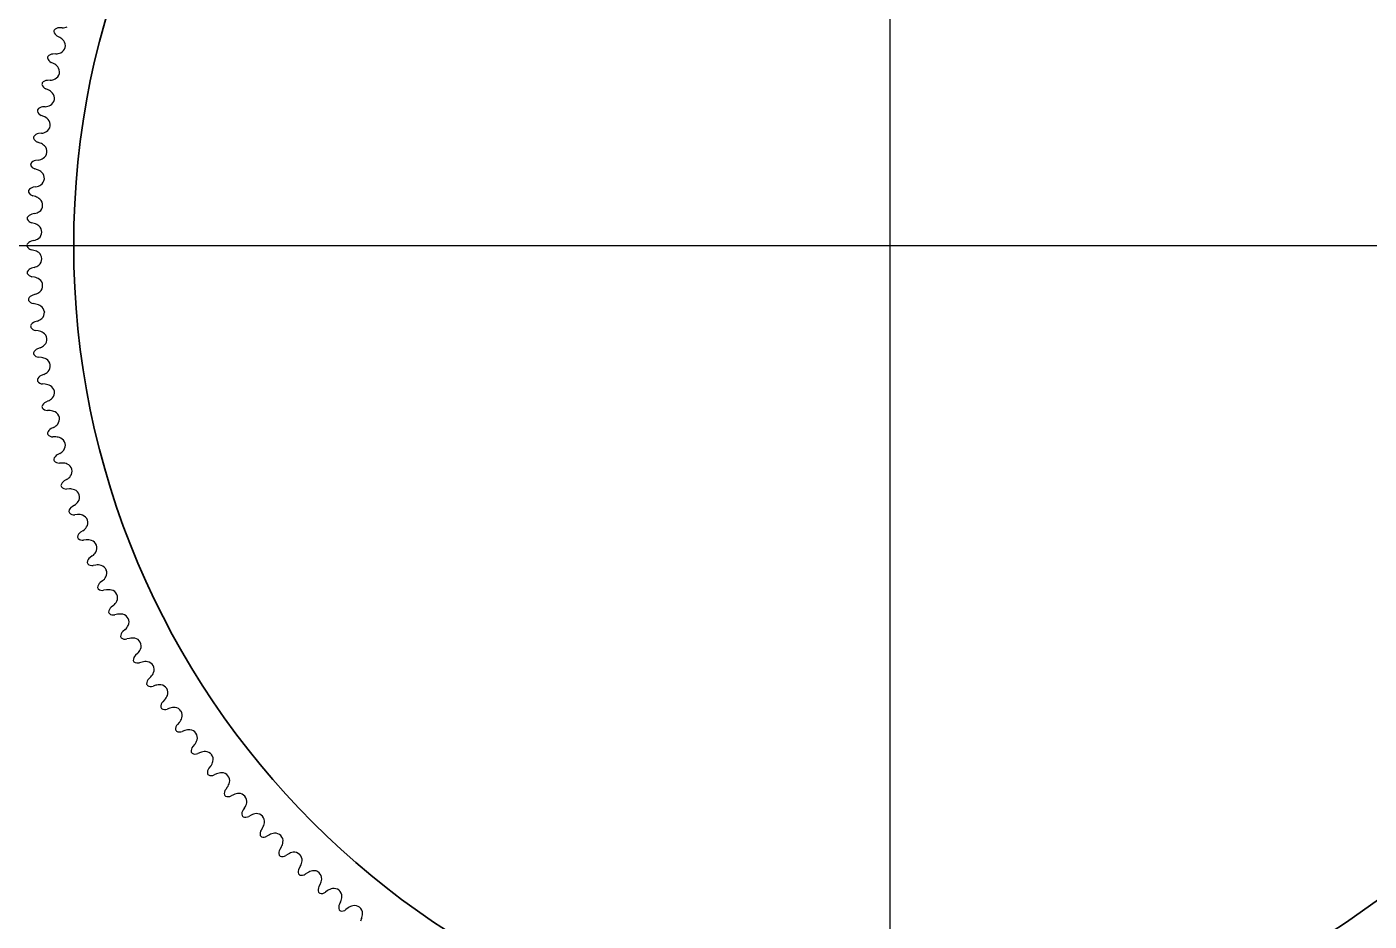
# Model space of a CAD drawing. Header units: millimetres. Extents: x 336 to 581, y 132 to 334.
# Drawn here: x 386.89 to 403.03, y 205.31 to 216.06 of the extents above; entities that cross this region are included whole.
import ezdxf

# ---------------------------------------------------------------- set-up
doc = ezdxf.new("R2010")
doc.units = ezdxf.units.MM
doc.dimstyles.get("Standard").update_dxf_attribs({"dimtxt": 0.18, "dimasz": 0.18, "dimexe": 0.18, "dimexo": 0.0625, "dimgap": 0.09, "dimtad": 0, "dimtih": 1, "dimtoh": 1, "dimdec": 4, "dimzin": 0, "dimdsep": 46, "dimtxsty": 'Standard', "dimcen": 0.09, "dimadec": 3, "dimazin": 0, "dimtfac": 1, "dimtdec": 4, "dimtofl": 0, "dimtmove": 0, "dimatfit": 3, "dimfxl": 0, "dimtolj": 1, "dimtzin": 0, "dimarcsym": 0})

# ---------------------------------------------------------------- blocks, each defined once
blk = doc.blocks.new('*D50')
at = {"color": 0, "linetype": 'Continuous', "lineweight": -2, "transparency": 16777216}
for p, q in [((397.332, 223.813), (417.012, 223.813)), ((416.832, 223.633), (416.832, 213.614)), ((416.832, 203.235), (416.832, 213.254)), ((397.332, 203.055), (417.012, 203.055))]:
    blk.add_line(p, q, dxfattribs=at)
at = {"color": 0, "transparency": 16777216}
for points in [[(416.802, 223.633), (416.862, 223.633), (416.832, 223.813)], [(416.802, 203.235), (416.862, 203.235), (416.832, 203.055)]]:
    blk.add_solid(points, dxfattribs=at)
at = {"layer": 'Defpoints', "color": 0, "transparency": 16777216}
for p in [(397.269, 223.813), (397.269, 203.055), (416.832, 203.055)]:
    blk.add_point(p, dxfattribs=at)
at = {"color": 0, "lineweight": 30, "transparency": 16777216, "insert": (416.832, 213.434), "char_height": 0.18, "attachment_point": 5}
blk.add_mtext('\\A1;20.7572', dxfattribs=at)
blk = doc.blocks.new('*D51')
at = {"color": 0, "linetype": 'Continuous', "lineweight": -2, "transparency": 16777216}
for p, q in [((397.367, 223.632), (377.613, 223.632)), ((377.793, 223.452), (377.793, 213.614)), ((377.793, 203.415), (377.793, 213.254)), ((397.046, 203.235), (377.613, 203.235))]:
    blk.add_line(p, q, dxfattribs=at)
at = {"color": 0, "transparency": 16777216}
for points in [[(377.763, 223.452), (377.823, 223.452), (377.793, 223.632)], [(377.763, 203.415), (377.823, 203.415), (377.793, 203.235)]]:
    blk.add_solid(points, dxfattribs=at)
at = {"layer": 'Defpoints', "color": 0, "transparency": 16777216}
for p in [(397.429, 223.632), (377.793, 203.235), (397.109, 203.235)]:
    blk.add_point(p, dxfattribs=at)
at = {"color": 0, "lineweight": 30, "transparency": 16777216, "insert": (377.793, 213.434), "char_height": 0.18, "attachment_point": 5}
blk.add_mtext('\\A1;20.3970', dxfattribs=at)
blk = doc.blocks.new('*D52')
at = {"color": 0, "linetype": 'Continuous', "lineweight": -2, "transparency": 16777216}
for p, q in [((384.178, 226.299), (388.012, 226.299)), ((388.012, 226.299), (391.432, 221.547))]:
    blk.add_line(p, q, dxfattribs=at)
at = {"color": 0, "lineweight": -2, "transparency": 16777216}
for p, q in [((397.179, 213.434), (397.359, 213.434)), ((397.269, 213.344), (397.269, 213.524))]:
    blk.add_line(p, q, dxfattribs=at)
at = {"color": 0, "transparency": 16777216}
blk.add_solid([(391.456, 221.565), (391.407, 221.529), (391.537, 221.401)], dxfattribs=at)
at = {"layer": 'Defpoints', "color": 0, "transparency": 16777216}
for p in [(391.537, 221.401), (403.002, 205.467)]:
    blk.add_point(p, dxfattribs=at)
at = {"color": 0, "lineweight": 30, "transparency": 16777216, "insert": (383.492, 226.299), "char_height": 0.18, "attachment_point": 5}
blk.add_mtext('\\A1;∅19.6300', dxfattribs=at)

msp = doc.modelspace()

# ---------------------------------------------------------------- linework, layer by layer
for p, q in [((397.2692, 200.00986), (397.2692, 226.85806)), ((387.28528, 215.93637), (387.25619, 215.95196)), ((387.31468, 216.05087), (387.28168, 216.05122)), ((387.21161, 215.62154), (387.18204, 215.6362)), ((387.23739, 215.7369), (387.2044, 215.73621)), ((387.14786, 215.30454), (387.11784, 215.31827)), ((387.17001, 215.42065), (387.13705, 215.41894)), ((387.09409, 214.9857), (387.06367, 214.99848)), ((387.11259, 215.10245), (387.0797, 215.0997)), ((387.05037, 214.66532), (387.01956, 214.67715)), ((387.06519, 214.7826), (387.0324, 214.77882)), ((387.01674, 214.34374), (386.98557, 214.35458)), ((387.02786, 214.46142), (386.99521, 214.45661)), ((386.99322, 214.02125), (386.96172, 214.03111)), ((387.00064, 214.13922), (386.96816, 214.13339)), ((386.97984, 213.69818), (386.94805, 213.70705)), ((386.98356, 213.81633), (386.95127, 213.80948)), ((383.8451, 213.43396), (410.6933, 213.43396)), ((386.97662, 213.49306), (386.94457, 213.4852)), ((386.97662, 213.37486), (386.94457, 213.38272)), ((387.06356, 213.43396), (387.06947, 213.43396)), ((386.97984, 213.16974), (386.94805, 213.16087)), ((386.98356, 213.05159), (386.95127, 213.05844)), ((386.99322, 212.84667), (386.96172, 212.83681)), ((387.00064, 212.7287), (386.96816, 212.73453)), ((387.01674, 212.52418), (386.98557, 212.51334)), ((387.02786, 212.4065), (386.99521, 212.41131)), ((387.05037, 212.2026), (387.01956, 212.19078)), ((387.06519, 212.08532), (387.0324, 212.08911)), ((387.09409, 211.88222), (387.06367, 211.86944)), ((387.11259, 211.76547), (387.0797, 211.76822)), ((387.14786, 211.56338), (387.11784, 211.54965)), ((387.17001, 211.44727), (387.13705, 211.44899)), ((387.21161, 211.24638), (387.18204, 211.23172)), ((387.23739, 211.13102), (387.2044, 211.13171)), ((387.28528, 210.93155), (387.25619, 210.91596)), ((387.31468, 210.81705), (387.28168, 210.8167)), ((387.36881, 210.61918), (387.34023, 210.60268)), ((387.40179, 210.50567), (387.36882, 210.50428)), ((387.46211, 210.30959), (387.43406, 210.2922)), ((387.49864, 210.19717), (387.46572, 210.19474)), ((387.56509, 210.00308), (387.5376, 209.98483)), ((387.60513, 209.89186), (387.57231, 209.88841)), ((387.67764, 209.69996), (387.65074, 209.68085)), ((387.72116, 209.59006), (387.68846, 209.58557)), ((387.79967, 209.40053), (387.77337, 209.38058)), ((387.84661, 209.29204), (387.81407, 209.28653)), ((387.93103, 209.10507), (387.90538, 209.08431)), ((387.98136, 208.99811), (387.94901, 208.99158)), ((388.07161, 208.81389), (388.04662, 208.79233)), ((388.12528, 208.70857), (388.09315, 208.70102)), ((388.22127, 208.52727), (388.19697, 208.50493)), ((388.27822, 208.42368), (388.24634, 208.41513)), ((388.37986, 208.24548), (388.35627, 208.2224)), ((388.44003, 208.14374), (388.40844, 208.13419)), ((388.54722, 207.96882), (388.52437, 207.94501)), ((388.61056, 207.86902), (388.57928, 207.85848)), ((388.72319, 207.69756), (388.7011, 207.67303)), ((388.78963, 207.59979), (388.7587, 207.58828)), ((388.90759, 207.43195), (388.88628, 207.40675)), ((388.97707, 207.33632), (388.94651, 207.32384)), ((389.10024, 207.17227), (389.07973, 207.14641)), ((389.17269, 207.07887), (389.14254, 207.06543)), ((389.30096, 206.91876), (389.28127, 206.89227)), ((389.37631, 206.82768), (389.34659, 206.81331)), ((389.50954, 206.67169), (389.49069, 206.64459)), ((389.58771, 206.58302), (389.55846, 206.56772)), ((389.72577, 206.43129), (389.70779, 206.40361)), ((389.80669, 206.34512), (389.77794, 206.32891)), ((389.94946, 206.1978), (389.93235, 206.16957)), ((390.03304, 206.11422), (390.00481, 206.09711)), ((390.18036, 205.97145), (390.16415, 205.9427)), ((390.26653, 205.89053), (390.23885, 205.87255)), ((390.41826, 205.75247), (390.40296, 205.72322)), ((390.50693, 205.6743), (390.47983, 205.65545)), ((390.66292, 205.54107), (390.64855, 205.51136)), ((390.754, 205.46572), (390.72751, 205.44603)), ((390.9141, 205.33745), (390.90067, 205.3073))]:
    msp.add_line(p, q)
at = {"color": 1, "lineweight": 30}
msp.add_circle((397.2692, 213.43396), 9.815, dxfattribs=at)
for centre, radius, start, end in [((397.2692, 213.43396), 10.37858, 165.547238, 165.652762), ((387.29592, 216.0261), 0.08411, 194.001444, 241.814436), ((387.28078, 215.96711), 0.08411, 89.385564, 137.198556), ((387.31634, 216.20537), 0.15451, 269.385564, 292.985578), ((387.2123, 215.80019), 0.15451, 38.214422, 61.814436), ((387.25936, 215.83687), 0.09448, 294.785578, 346.501278), ((387.25947, 215.83732), 0.09448, 346.498722, 38.214422), ((397.2692, 213.43396), 10.19973, 166.498722, 166.501278), ((397.2692, 213.43396), 10.37858, 167.347238, 167.452762), ((387.21942, 215.71155), 0.08411, 195.801444, 243.614436), ((387.20614, 215.65212), 0.08411, 91.185564, 138.998556), ((387.2342, 215.89137), 0.15451, 271.185564, 294.785578), ((387.14294, 215.48312), 0.15451, 40.014422, 63.614436), ((387.18882, 215.52127), 0.09448, 296.585578, 348.301278), ((387.18892, 215.52172), 0.09448, 348.298722, 40.014422), ((397.2692, 213.43396), 10.19973, 168.298722, 168.301278), ((397.2692, 213.43396), 10.37858, 169.147238, 169.252762), ((387.15284, 215.39476), 0.08411, 197.601444, 245.414436), ((387.14143, 215.33494), 0.08411, 92.985564, 140.798556), ((387.08357, 215.16404), 0.15451, 41.814422, 65.414436), ((387.16196, 215.57495), 0.15451, 272.985564, 296.585578), ((387.12823, 215.20361), 0.09448, 298.385578, 350.101278), ((387.12831, 215.20406), 0.09448, 350.098722, 41.814422), ((397.2692, 213.43396), 10.19973, 170.098722, 170.101278), ((397.2692, 213.43396), 10.37858, 170.947238, 171.052762), ((387.09624, 215.07603), 0.08411, 199.401444, 247.214436), ((387.08671, 215.01588), 0.08411, 94.785564, 142.598556), ((387.03426, 214.84325), 0.15451, 43.614422, 67.214436), ((387.0997, 215.25642), 0.15451, 274.785564, 298.385578), ((387.07765, 214.8842), 0.09448, 300.185578, 351.901278), ((387.07772, 214.88466), 0.09448, 351.898722, 43.614422), ((397.2692, 213.43396), 10.19973, 171.898722, 171.901278), ((397.2692, 213.43396), 10.37858, 172.747238, 172.852762), ((387.04968, 214.75568), 0.08411, 201.201444, 249.014436), ((387.04205, 214.69526), 0.08411, 96.585564, 144.398556), ((386.99504, 214.52106), 0.15451, 45.414422, 69.014436), ((387.04747, 214.93609), 0.15451, 276.585564, 300.185578), ((387.03713, 214.56336), 0.09448, 301.985578, 353.701278), ((387.03718, 214.56382), 0.09448, 353.698722, 45.414422), ((397.2692, 213.43396), 10.19973, 173.698722, 173.701278), ((397.2692, 213.43396), 10.37858, 174.547238, 174.652762), ((387.01321, 214.43402), 0.08411, 203.001444, 250.814436), ((387.00748, 214.37339), 0.08411, 98.385564, 146.198556), ((386.96596, 214.19781), 0.15451, 47.214422, 70.814436), ((387.00533, 214.61428), 0.15451, 278.385564, 301.985578), ((387.0067, 214.24141), 0.09448, 303.785578, 355.501278), ((387.00674, 214.24186), 0.09448, 355.498722, 47.214422), ((397.2692, 213.43396), 10.19973, 175.498722, 175.501278), ((397.2692, 213.43396), 10.37858, 176.347238, 176.452762), ((386.98686, 214.11138), 0.08411, 204.801444, 252.614436), ((386.98303, 214.0506), 0.08411, 100.185564, 147.998556), ((386.94705, 213.8738), 0.15451, 49.014422, 72.614436), ((386.97332, 214.2913), 0.15451, 280.185564, 303.785578), ((386.9864, 213.91866), 0.09448, 305.585578, 357.301278), ((386.98642, 213.91911), 0.09448, 357.298722, 49.014422), ((397.2692, 213.43396), 10.19973, 177.298722, 177.301278), ((397.2692, 213.43396), 10.37858, 178.147238, 178.252762), ((386.97065, 213.78807), 0.08411, 206.601444, 254.414436), ((386.96874, 213.7272), 0.08411, 101.985564, 149.798556), ((386.93833, 213.54936), 0.15451, 50.814422, 74.414436), ((386.95147, 213.96747), 0.15451, 281.985564, 305.585578), ((386.97625, 213.59543), 0.09448, 307.385578, 359.101278), ((386.97626, 213.59588), 0.09448, 359.098722, 50.814422), ((397.2692, 213.43396), 10.19973, 179.098722, 179.101278), ((386.96461, 213.40351), 0.08411, 103.785564, 151.598556), ((386.96461, 213.46441), 0.08411, 208.401444, 256.214436), ((386.9398, 213.64312), 0.15451, 283.785564, 307.385578), ((386.9398, 213.2248), 0.15451, 52.614422, 76.214436), ((386.97625, 213.2725), 0.09448, 0.898722, 52.614422), ((386.97626, 213.27204), 0.09448, 309.185578, 0.901278), ((397.2692, 213.43396), 10.19973, 180.898722, 180.901278), ((386.97065, 213.07985), 0.08411, 105.585564, 153.398556), ((397.2692, 213.43396), 10.37858, 181.747238, 181.852762), ((386.96874, 213.14072), 0.08411, 210.201444, 258.014436), ((386.93833, 213.31857), 0.15451, 285.585564, 309.185578), ((386.95147, 212.90045), 0.15451, 54.414422, 78.014436), ((386.9864, 212.94927), 0.09448, 2.698722, 54.414422), ((386.98642, 212.94881), 0.09448, 310.985578, 2.701278), ((397.2692, 213.43396), 10.19973, 182.698722, 182.701278), ((386.98686, 212.75654), 0.08411, 107.385564, 155.198556), ((397.2692, 213.43396), 10.37858, 183.547238, 183.652762), ((386.98303, 212.81732), 0.08411, 212.001444, 259.814436), ((386.94705, 212.99412), 0.15451, 287.385564, 310.985578), ((386.97332, 212.57662), 0.15451, 56.214422, 79.814436), ((387.0067, 212.62651), 0.09448, 4.498722, 56.214422), ((387.00674, 212.62606), 0.09448, 312.785578, 4.501278), ((397.2692, 213.43396), 10.19973, 184.498722, 184.501278), ((387.01321, 212.4339), 0.08411, 109.185564, 156.998556), ((397.2692, 213.43396), 10.37858, 185.347238, 185.452762), ((387.00748, 212.49453), 0.08411, 213.801444, 261.614436), ((386.96596, 212.67011), 0.15451, 289.185564, 312.785578), ((387.00533, 212.25364), 0.15451, 58.014422, 81.614436), ((386.99504, 212.34686), 0.15451, 290.985564, 314.585578), ((387.03713, 212.30456), 0.09448, 6.298722, 58.014422), ((387.03718, 212.3041), 0.09448, 314.585578, 6.301278), ((397.2692, 213.43396), 10.19973, 186.298722, 186.301278), ((387.04968, 212.11224), 0.08411, 110.985564, 158.798556), ((397.2692, 213.43396), 10.37858, 187.147238, 187.252762), ((387.04205, 212.17266), 0.08411, 215.601444, 263.414436), ((387.04747, 211.93183), 0.15451, 59.814422, 83.414436), ((387.03426, 212.02467), 0.15451, 292.785564, 316.385578), ((387.07765, 211.98372), 0.09448, 8.098722, 59.814422), ((387.07772, 211.98327), 0.09448, 316.385578, 8.101278), ((397.2692, 213.43396), 10.19973, 188.098722, 188.101278), ((387.09624, 211.79189), 0.08411, 112.785564, 160.598556), ((397.2692, 213.43396), 10.37858, 188.947238, 189.052762), ((387.08671, 211.85204), 0.08411, 217.401444, 265.214436), ((387.0997, 211.6115), 0.15451, 61.614422, 85.214436), ((387.08357, 211.70388), 0.15451, 294.585564, 318.185578), ((387.12823, 211.66431), 0.09448, 9.898722, 61.614422), ((387.12831, 211.66386), 0.09448, 318.185578, 9.901278), ((397.2692, 213.43396), 10.19973, 189.898722, 189.901278), ((387.15284, 211.47316), 0.08411, 114.585564, 162.398556), ((397.2692, 213.43396), 10.37858, 190.747238, 190.852762), ((387.14143, 211.53298), 0.08411, 219.201444, 267.014436), ((387.16196, 211.29297), 0.15451, 63.414422, 87.014436), ((387.18882, 211.34665), 0.09448, 11.698722, 63.414422), ((387.14294, 211.3848), 0.15451, 296.385564, 319.985578), ((387.18892, 211.3462), 0.09448, 319.985578, 11.701278), ((397.2692, 213.43396), 10.19973, 191.698722, 191.701278), ((387.21942, 211.15637), 0.08411, 116.385564, 164.198556), ((397.2692, 213.43396), 10.37858, 192.547238, 192.652762), ((387.20614, 211.2158), 0.08411, 221.001444, 268.814436), ((387.2342, 210.97655), 0.15451, 65.214422, 88.814436), ((387.25936, 211.03105), 0.09448, 13.498722, 65.214422), ((387.2123, 211.06773), 0.15451, 298.185564, 321.785578), ((387.25947, 211.0306), 0.09448, 321.785578, 13.501278), ((397.2692, 213.43396), 10.19973, 193.498722, 193.501278), ((387.29592, 210.84182), 0.08411, 118.185564, 165.998556), ((397.2692, 213.43396), 10.37858, 194.347238, 194.452762), ((387.28078, 210.90081), 0.08411, 222.801444, 270.614436), ((387.31634, 210.66255), 0.15451, 67.014422, 90.614436), ((387.33978, 210.71782), 0.09448, 15.298722, 67.014422), ((387.29159, 210.75301), 0.15451, 299.985564, 323.585578), ((387.3399, 210.71737), 0.09448, 323.585578, 15.301278), ((397.2692, 213.43396), 10.19973, 195.298722, 195.301278), ((387.38226, 210.52983), 0.08411, 119.985564, 167.798556), ((397.2692, 213.43396), 10.37858, 196.147238, 196.252762), ((387.36527, 210.58831), 0.08411, 224.601444, 272.414436), ((387.4083, 210.35129), 0.15451, 68.814422, 92.414436), ((387.42999, 210.40727), 0.09448, 17.098722, 68.814422), ((387.38073, 210.44093), 0.15451, 301.785564, 325.385578), ((387.43013, 210.40683), 0.09448, 325.385578, 17.101278), ((397.2692, 213.43396), 10.19973, 197.098722, 197.101278), ((387.47836, 210.22071), 0.08411, 121.785564, 169.598556), ((397.2692, 213.43396), 10.37858, 197.947238, 198.052762), ((387.45954, 210.27863), 0.08411, 226.401444, 274.214436), ((387.50999, 210.04308), 0.15451, 70.614422, 94.214436), ((387.52992, 210.0997), 0.09448, 18.898722, 70.614422), ((387.58412, 209.91475), 0.08411, 123.585564, 171.398556), ((387.47962, 210.1318), 0.15451, 303.585564, 327.185578), ((387.53007, 210.09927), 0.09448, 327.185578, 18.901278), ((397.2692, 213.43396), 10.19973, 198.898722, 198.901278), ((397.2692, 213.43396), 10.37858, 199.747238, 199.852762), ((387.5635, 209.97206), 0.08411, 228.201444, 276.014436), ((387.62132, 209.73821), 0.15451, 72.414422, 96.014436), ((387.63946, 209.79543), 0.09448, 20.698722, 72.414422), ((387.63962, 209.795), 0.09448, 328.985578, 20.701278), ((397.2692, 213.43396), 10.19973, 200.698722, 200.701278), ((387.69944, 209.61228), 0.08411, 125.385564, 173.198556), ((387.58817, 209.82593), 0.15451, 305.385564, 328.985578), ((397.2692, 213.43396), 10.37858, 201.547238, 201.652762), ((387.67703, 209.6689), 0.08411, 230.001444, 277.814436), ((387.74217, 209.43698), 0.15451, 74.214422, 97.814436), ((387.7585, 209.49475), 0.09448, 22.498722, 74.214422), ((387.75867, 209.49432), 0.09448, 330.785578, 22.501278), ((397.2692, 213.43396), 10.19973, 202.498722, 202.501278), ((387.82421, 209.31357), 0.08411, 127.185564, 174.998556), ((387.70628, 209.52362), 0.15451, 307.185564, 330.785578), ((397.2692, 213.43396), 10.37858, 203.347238, 203.452762), ((387.80002, 209.36946), 0.08411, 231.801444, 279.614436), ((387.87242, 209.1397), 0.15451, 76.014422, 99.614436), ((387.88692, 209.19795), 0.09448, 24.298722, 76.014422), ((387.88711, 209.19753), 0.09448, 332.585578, 24.301278), ((397.2692, 213.43396), 10.19973, 204.298722, 204.301278), ((387.95829, 209.01893), 0.08411, 128.985564, 176.798556), ((397.2692, 213.43396), 10.37858, 205.147238, 205.252762), ((387.83383, 209.22517), 0.15451, 308.985564, 332.585578), ((387.93236, 209.07403), 0.08411, 233.601444, 281.414436), ((388.01194, 208.84666), 0.15451, 77.814422, 101.414436), ((388.02461, 208.90534), 0.09448, 26.098722, 77.814422), ((387.97068, 208.93088), 0.15451, 310.785564, 334.385578), ((397.2692, 213.43396), 10.19973, 206.098722, 206.101278), ((388.02481, 208.90493), 0.09448, 334.385578, 26.101278), ((388.10157, 208.72864), 0.08411, 130.785564, 178.598556), ((397.2692, 213.43396), 10.37858, 206.947238, 207.052762), ((388.07392, 208.78291), 0.08411, 235.401444, 283.214436), ((388.1606, 208.55815), 0.15451, 79.614422, 103.214436), ((388.17142, 208.61719), 0.09448, 27.898722, 79.614422), ((388.11672, 208.64103), 0.15451, 312.585564, 336.185578), ((397.2692, 213.43396), 10.19973, 207.898722, 207.901278), ((388.17163, 208.61679), 0.09448, 336.185578, 27.901278), ((388.25389, 208.443), 0.08411, 132.585564, 180.398556), ((397.2692, 213.43396), 10.37858, 208.747238, 208.852762), ((388.22455, 208.49637), 0.08411, 237.201444, 285.014436), ((388.31825, 208.27445), 0.15451, 81.414422, 105.014436), ((388.32721, 208.3338), 0.09448, 29.698722, 81.414422), ((397.2692, 213.43396), 10.19973, 209.698722, 209.701278), ((388.32743, 208.3334), 0.09448, 337.985578, 29.701278), ((388.41511, 208.16229), 0.08411, 134.385564, 182.198556), ((388.27178, 208.3559), 0.15451, 314.385564, 337.985578), ((397.2692, 213.43396), 10.37858, 210.547238, 210.652762), ((388.38411, 208.21471), 0.08411, 239.001444, 286.814436), ((388.48473, 207.99584), 0.15451, 83.214422, 106.814436), ((388.49182, 208.05544), 0.09448, 31.498722, 83.214422), ((397.2692, 213.43396), 10.19973, 211.498722, 211.501278), ((388.49206, 208.05505), 0.09448, 339.785578, 31.501278), ((388.58506, 207.88677), 0.08411, 136.185564, 183.998556), ((397.2692, 213.43396), 10.37858, 212.347238, 212.452762), ((388.43573, 208.07579), 0.15451, 316.185564, 339.785578), ((388.65988, 207.72259), 0.15451, 85.014422, 108.614436), ((388.55243, 207.9382), 0.08411, 240.801444, 288.614436), ((388.66509, 207.78239), 0.09448, 33.298722, 85.014422), ((388.60839, 207.80097), 0.15451, 317.985564, 341.585578), ((397.2692, 213.43396), 10.19973, 213.298722, 213.301278), ((388.66535, 207.78201), 0.09448, 341.585578, 33.301278), ((388.76359, 207.61674), 0.08411, 137.985564, 185.798556), ((397.2692, 213.43396), 10.37858, 214.147238, 214.252762), ((388.72936, 207.66711), 0.08411, 242.601444, 290.414436), ((388.84352, 207.45498), 0.15451, 86.814422, 110.414436), ((388.84686, 207.51492), 0.09448, 35.098722, 86.814422), ((397.2692, 213.43396), 10.19973, 215.098722, 215.101278), ((388.84712, 207.51455), 0.09448, 343.385578, 35.101278), ((388.95051, 207.35244), 0.08411, 139.785564, 187.598556), ((388.7896, 207.53171), 0.15451, 319.785564, 343.385578), ((397.2692, 213.43396), 10.37858, 215.947238, 216.052762), ((388.91471, 207.40171), 0.08411, 244.401444, 292.214436), ((389.03549, 207.19328), 0.15451, 88.614422, 112.214436), ((389.03694, 207.25329), 0.09448, 36.898722, 88.614422), ((397.2692, 213.43396), 10.19973, 216.898722, 216.901278), ((389.03721, 207.25292), 0.09448, 345.185578, 36.901278), ((389.14564, 207.09414), 0.08411, 141.585564, 189.398556), ((397.2692, 213.43396), 10.37858, 217.747238, 217.852762), ((388.97918, 207.26827), 0.15451, 321.585564, 345.185578), ((389.23557, 206.93773), 0.15451, 90.414422, 114.014436), ((389.23514, 206.99776), 0.09448, 38.698722, 90.414422), ((389.10831, 207.14227), 0.08411, 246.201444, 294.014436), ((389.17694, 207.01092), 0.15451, 323.385564, 346.985578), ((397.2692, 213.43396), 10.19973, 218.698722, 218.701278), ((389.23543, 206.9974), 0.09448, 346.985578, 38.701278), ((389.34879, 206.84211), 0.08411, 143.385564, 191.198556), ((397.2692, 213.43396), 10.37858, 219.547238, 219.652762), ((389.30997, 206.88903), 0.08411, 248.001444, 295.814436), ((389.44359, 206.68859), 0.15451, 92.214422, 115.814436), ((389.44127, 206.74858), 0.09448, 40.498722, 92.214422), ((397.2692, 213.43396), 10.19973, 220.498722, 220.501278), ((389.44157, 206.74823), 0.09448, 348.785578, 40.501278), ((389.55975, 206.59657), 0.08411, 145.185564, 192.998556), ((389.38268, 206.7599), 0.15451, 325.185564, 348.785578), ((389.65933, 206.44611), 0.15451, 94.014422, 117.614436), ((389.65512, 206.50599), 0.09448, 42.298722, 94.014422), ((397.2692, 213.43396), 10.37858, 221.347238, 221.452762), ((389.51948, 206.64225), 0.08411, 249.801444, 297.614436), ((397.2692, 213.43396), 10.19973, 222.298722, 222.301278), ((389.65543, 206.50566), 0.09448, 350.585578, 42.301278), ((389.59621, 206.51547), 0.15451, 326.985564, 350.585578), ((389.77832, 206.35779), 0.08411, 146.985564, 194.798556), ((397.2692, 213.43396), 10.37858, 223.147238, 223.252762), ((389.73663, 206.40218), 0.08411, 251.601444, 299.414436), ((389.88258, 206.21053), 0.15451, 95.814422, 119.414436), ((389.87649, 206.27025), 0.09448, 44.098722, 95.814422), ((397.2692, 213.43396), 10.19973, 224.098722, 224.101278), ((389.87681, 206.26992), 0.09448, 352.385578, 44.101278), ((390.00429, 206.12598), 0.08411, 148.785564, 196.598556), ((397.2692, 213.43396), 10.37858, 224.947238, 225.052762), ((389.81731, 206.27787), 0.15451, 328.785564, 352.385578), ((390.11311, 205.98207), 0.15451, 97.614422, 121.214436), ((390.10516, 206.04157), 0.09448, 45.898722, 97.614422), ((397.2692, 213.43396), 10.19973, 225.898722, 225.901278), ((390.10549, 206.04125), 0.09448, 354.185578, 45.901278), ((389.96122, 206.16905), 0.08411, 253.401444, 301.214436), ((390.23742, 205.90139), 0.08411, 150.585564, 198.398556), ((390.04577, 206.04734), 0.15451, 330.585564, 354.185578), ((397.2692, 213.43396), 10.37858, 226.747238, 226.852762), ((390.19303, 205.94308), 0.08411, 255.201444, 303.014436), ((390.35071, 205.76097), 0.15451, 99.414422, 123.014436), ((390.34089, 205.82019), 0.09448, 47.698722, 99.414422), ((397.2692, 213.43396), 10.19973, 227.698722, 227.701278), ((390.34123, 205.81988), 0.09448, 355.985578, 47.701278), ((390.28135, 205.82409), 0.15451, 332.385564, 355.985578), ((390.47749, 205.68424), 0.08411, 152.385564, 200.198556), ((397.2692, 213.43396), 10.37858, 228.547238, 228.652762), ((390.43181, 205.72451), 0.08411, 257.001444, 304.814436), ((390.59514, 205.54744), 0.15451, 101.214422, 124.814436), ((390.58347, 205.60633), 0.09448, 49.498722, 101.214422), ((397.2692, 213.43396), 10.19973, 229.498722, 229.501278), ((390.58382, 205.60603), 0.09448, 357.785578, 49.501278), ((390.72427, 205.47473), 0.08411, 154.185564, 201.998556), ((390.52383, 205.60835), 0.15451, 334.185564, 357.785578), ((390.84616, 205.3417), 0.15451, 103.014422, 126.614436), ((390.83264, 205.40019), 0.09448, 51.298722, 103.014422), ((397.2692, 213.43396), 10.19973, 231.298722, 231.301278), ((390.833, 205.3999), 0.09448, 359.585578, 51.301278), ((397.2692, 213.43396), 10.37858, 230.347238, 230.452762), ((390.67734, 205.51355), 0.08411, 258.801444, 306.614436), ((390.77297, 205.40033), 0.15451, 335.985564, 359.585578)]:
    msp.add_arc(centre, radius, start, end)

# ---------------------------------------------------------------- dimensions: what is measured, and where the dimension line sits
dim = msp.add_diameter_dim_2p(p1=(403.00177, 205.46703), p2=(391.53663, 221.40089), dimstyle='Standard', override={"dimarcsym": 1}, dxfattribs=at)
dim.commit()
dim.dimension.update_dxf_attribs({"geometry": '*D52', "text_midpoint": (383.49195, 226.29937), "dimtype": 163})
for base, p1, p2, picture, middle in [((416.83178, 203.05538), (397.2692, 223.81254), (397.2692, 203.05538), '*D50', (416.83178, 213.43396)), ((377.793381, 203.235488), (397.429183, 223.632441), (397.108762, 203.235488), '*D51', (377.793381, 213.433964))]:
    dim = msp.add_linear_dim(base=base, p1=p1, p2=p2, angle=90, dimstyle='Standard', override={"dimarcsym": 1}, dxfattribs=at)
    dim.commit()
    dim.dimension.update_dxf_attribs({"geometry": picture, "text_midpoint": middle})

doc.saveas('drawing.dxf')
